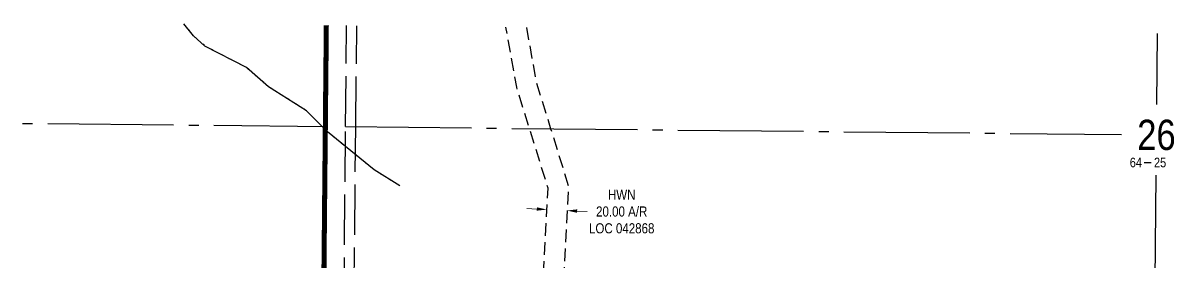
# Model space of a CAD drawing. Extents: x 454192 to 460119, y 6044068 to 6049303.
# Drawn here: x 455611 to 456743, y 6046689 to 6046925 of the extents above; entities that cross this region are included whole.
import ezdxf
from ezdxf.enums import TextEntityAlignment as Align

# ---------------------------------------------------------------- set-up
doc = ezdxf.new("R2010")
doc.units = 0
doc.header["$LTSCALE"] = 5
doc.header["$PDMODE"] = 34
doc.header["$PDSIZE"] = 0.03
for name, pattern in [('CENTERLINEX3', [5, 2.5, -1, 0.5, -1]), ('foc-ACCESSROAD', [3.75, 2.5, -1.25]), ('foc-QUARTERLINE', [33, 25, -3, 2, -3]), ('foc-UNSURVEYED', [12.5, 10, -2.5]), ('foc-WHEELTRACKS', [2, 0.4, -1.6])]:
    doc.linetypes.add(name, pattern=pattern)
doc.layers.get('Defpoints').update_dxf_attribs({"color": 9})
for name, color, linetype in [('10', 1, 'Continuous'), ('9', 3, 'Continuous'), ('F-AR', 190, 'foc-ACCESSROAD'), ('L-QSEC', 8, 'foc-QUARTERLINE'), ('L-SECLBL', 7, 'Continuous'), ('L-USEC', 7, 'foc-UNSURVEYED'), ('T-WATER-P3', 160, 'foc-WHEELTRACKS')]:
    doc.layers.add(name, color=color, linetype=linetype)
doc.layers.add('AS-TRAPPER BOUNDARY', color=7, linetype='CENTERLINEX3', true_color=0xb85c00, transparency=0.6)
doc.layers.add('F-AR-T', color=190, linetype='Continuous', lineweight=9)
doc.styles.add('80CG', font='ARIALN.TTF', dxfattribs={"height": 10})
doc.styles.add('80L', font='ARIALN.TTF', dxfattribs={"height": 10})
doc.styles.add('foc-LtypeFont', font='ARIALN.TTF', dxfattribs={"height": 7.35})
doc.styles.add('SIMPLEX', font='ARIALN.TTF')
doc.linetypes.add('foc-TOPO-flowdirection-NOLINE', pattern='A,0,[">",foc-LtypeFont,S=0.3,R=0,X=0,Y=-0.945],-20,[">",foc-LtypeFont,S=0.3,R=0,X=0,Y=-0.945],0', length=20)
doc.dimstyles.new('Compass 5 000', dxfattribs={"dimscale": 5, "dimtxt": 9, "dimasz": 2, "dimexe": 0.2, "dimexo": 0.0625, "dimgap": 0.5, "dimtad": 0, "dimtih": 1, "dimtoh": 1, "dimzin": 0, "dimdsep": 46, "dimtxsty": '80CG', "dimcen": 0.1, "dimse1": 1, "dimse2": 1, "dimclrd": 256, "dimclrt": 256, "dimaunit": 1, "dimadec": 4, "dimazin": 0, "dimtfac": 0.06, "dimtofl": 0, "dimtmove": 0, "dimatfit": 1, "dimfxl": 0.2, "dimtolj": 1, "dimtzin": 0, "dimlwd": -1, "dimarcsym": 0})

# ---------------------------------------------------------------- blocks, each defined once
blk = doc.blocks.new('L-SECLBL')
at = {"layer": '9', "color": 7}
for p, q in [((-5.1, -27.8), (-12.3, -27.8)), ((20.7, -27.8), (13.5, -27.8))]:
    blk.add_line(p, q, dxfattribs=at)
at = {"layer": '10', "color": 2, "style": 'SIMPLEX'}
blk.add_attdef('SEC', text='', height=30, dxfattribs=at).set_placement((0, 0), align=Align.MIDDLE)
at = {"layer": '10', "color": 5, "style": '80L'}
blk.add_attdef('TWP', text='', height=9.5, dxfattribs=at).set_placement((-14.4, -27.4), align=Align.MIDDLE_RIGHT)
blk.add_attdef('RGE', text='', height=9.5, dxfattribs=at).set_placement((3.6, -27.4), align=Align.MIDDLE_CENTER)
blk.add_attdef('MER', text='', height=9.5, dxfattribs=at).set_placement((23.2, -27.4), align=Align.MIDDLE_LEFT)
blk = doc.blocks.new('*D387')
at = {"layer": 'Defpoints', "color": 0, "transparency": 16777216}
for p in [(456131.4, 6046741.2), (456151.3, 6046738.9), (456151.4, 6046740.2)]:
    blk.add_point(p, dxfattribs=at)
at = {"layer": 'F-AR-T', "transparency": 16777216}
for p, q in [((456121.3, 6046740.4), (456111.3, 6046741)), ((456161.3, 6046738.4), (456171.3, 6046737.9))]:
    blk.add_line(p, q, dxfattribs=at)
for points in [[(456121.4, 6046742.1), (456121.2, 6046738.8), (456131.3, 6046739.9)], [(456161.4, 6046740.1), (456161.2, 6046736.7), (456151.3, 6046738.9)]]:
    blk.add_solid(points, dxfattribs=at)
at = {"layer": 'F-AR-T', "transparency": 16777216, "insert": (456205.6, 6046737.9), "char_height": 10, "attachment_point": 5, "style": '80CG'}
blk.add_mtext('\\A1;HWN\\P20.00 A/R\\PLOC 042868', dxfattribs=at)

msp = doc.modelspace()

# ---------------------------------------------------------------- linework, layer by layer
at = {"layer": 'AS-TRAPPER BOUNDARY', "const_width": 5, "flags": 128}
msp.add_lwpolyline([(455902.291, 6045897.88), (455903.254, 6045997.49), (455911.233, 6046822.294), (455912.203, 6046922.53)], dxfattribs=at)
at = {"layer": 'F-AR', "flags": 128}
msp.add_lwpolyline([(456110.935, 6046920.551), (456120.763, 6046865.886), (456135.029, 6046820.026), (456152.566, 6046763.665), (456147.131, 6046657.162), (456160.76, 6046612.539), (456163.747, 6046602.758), (456173.68, 6046570.232), (456170.096, 6046477.941), (456150.068, 6046477.976), (456153.543, 6046567.659), (456142.777, 6046602.906), (456139.789, 6046612.686), (456126.966, 6046654.675), (456132.4, 6046761.124), (456114.005, 6046820.239), (456101.286, 6046861.125), (456090.566, 6046920.754)], dxfattribs=at)
at = {"layer": 'L-QSEC', "flags": 128}
for points in [[(456737.022, 6046843.978), (456737.688, 6046914.309)], [(455140.535, 6046830.084), (455911.233, 6046822.294)], [(455931.349, 6046822.091), (456702.148, 6046814.328)], [(456729.11, 6046009.271), (456736.358, 6046773.981)]]:
    msp.add_lwpolyline(points, dxfattribs=at)
at = {"layer": 'L-USEC', "flags": 128}
for points in [[(455911.233, 6046822.294), (455912.203, 6046922.53)], [(455931.349, 6046822.091), (455932.318, 6046922.33)], [(455941.407, 6046821.99), (455942.376, 6046922.23)], [(455903.449, 6046017.606), (455907.341, 6046419.942), (455911.233, 6046822.294)], [(455923.564, 6046017.403), (455927.457, 6046419.747), (455931.349, 6046822.09)], [(455933.72, 6046027.372), (455937.515, 6046419.65), (455941.407, 6046821.989)]]:
    msp.add_lwpolyline(points, dxfattribs=at)
at = {"layer": 'T-WATER-P3', "flags": 128}
msp.add_lwpolyline([(455985.105, 6046763.399), (455959.564, 6046779.433), (455913.387, 6046816.914), (455892.466, 6046837.872), (455854.885, 6046861.58), (455832.929, 6046880.711), (455791.625, 6046901.979), (455780.297, 6046912.316), (455770.778, 6046923.939)], dxfattribs=at)
at = {"layer": 'T-WATER-P3', "linetype": 'foc-TOPO-flowdirection-NOLINE', "flags": 128}
msp.add_lwpolyline([(455985.105, 6046763.399), (455959.564, 6046779.433), (455913.387, 6046816.914), (455892.466, 6046837.872), (455854.885, 6046861.58), (455832.929, 6046880.711), (455791.625, 6046901.979), (455780.297, 6046912.316), (455770.778, 6046923.939)], dxfattribs=at)

# ---------------------------------------------------------------- block references
at = {"layer": 'L-SECLBL', "color": 3}
msp.add_blockref('L-SECLBL', (456736.737, 6046813.979), dxfattribs=at).add_auto_attribs({'SEC': '26', 'TWP': '64', 'RGE': '25', 'MER': '5'})

# ---------------------------------------------------------------- dimensions: what is measured, and where the dimension line sits
at = {"layer": 'F-AR-T'}
dim = msp.add_aligned_dim(p1=(456131.382, 6046741.186), p2=(456151.367, 6046740.166), distance=-1.252, text='HWN\\P20.00 A/R\\PLOC 042868', dimstyle='Compass 5 000', dxfattribs=at)
dim.commit()
dim.dimension.update_dxf_attribs({"geometry": '*D387', "text_midpoint": (456205.591, 6046737.897)})

doc.saveas('drawing.dxf')
